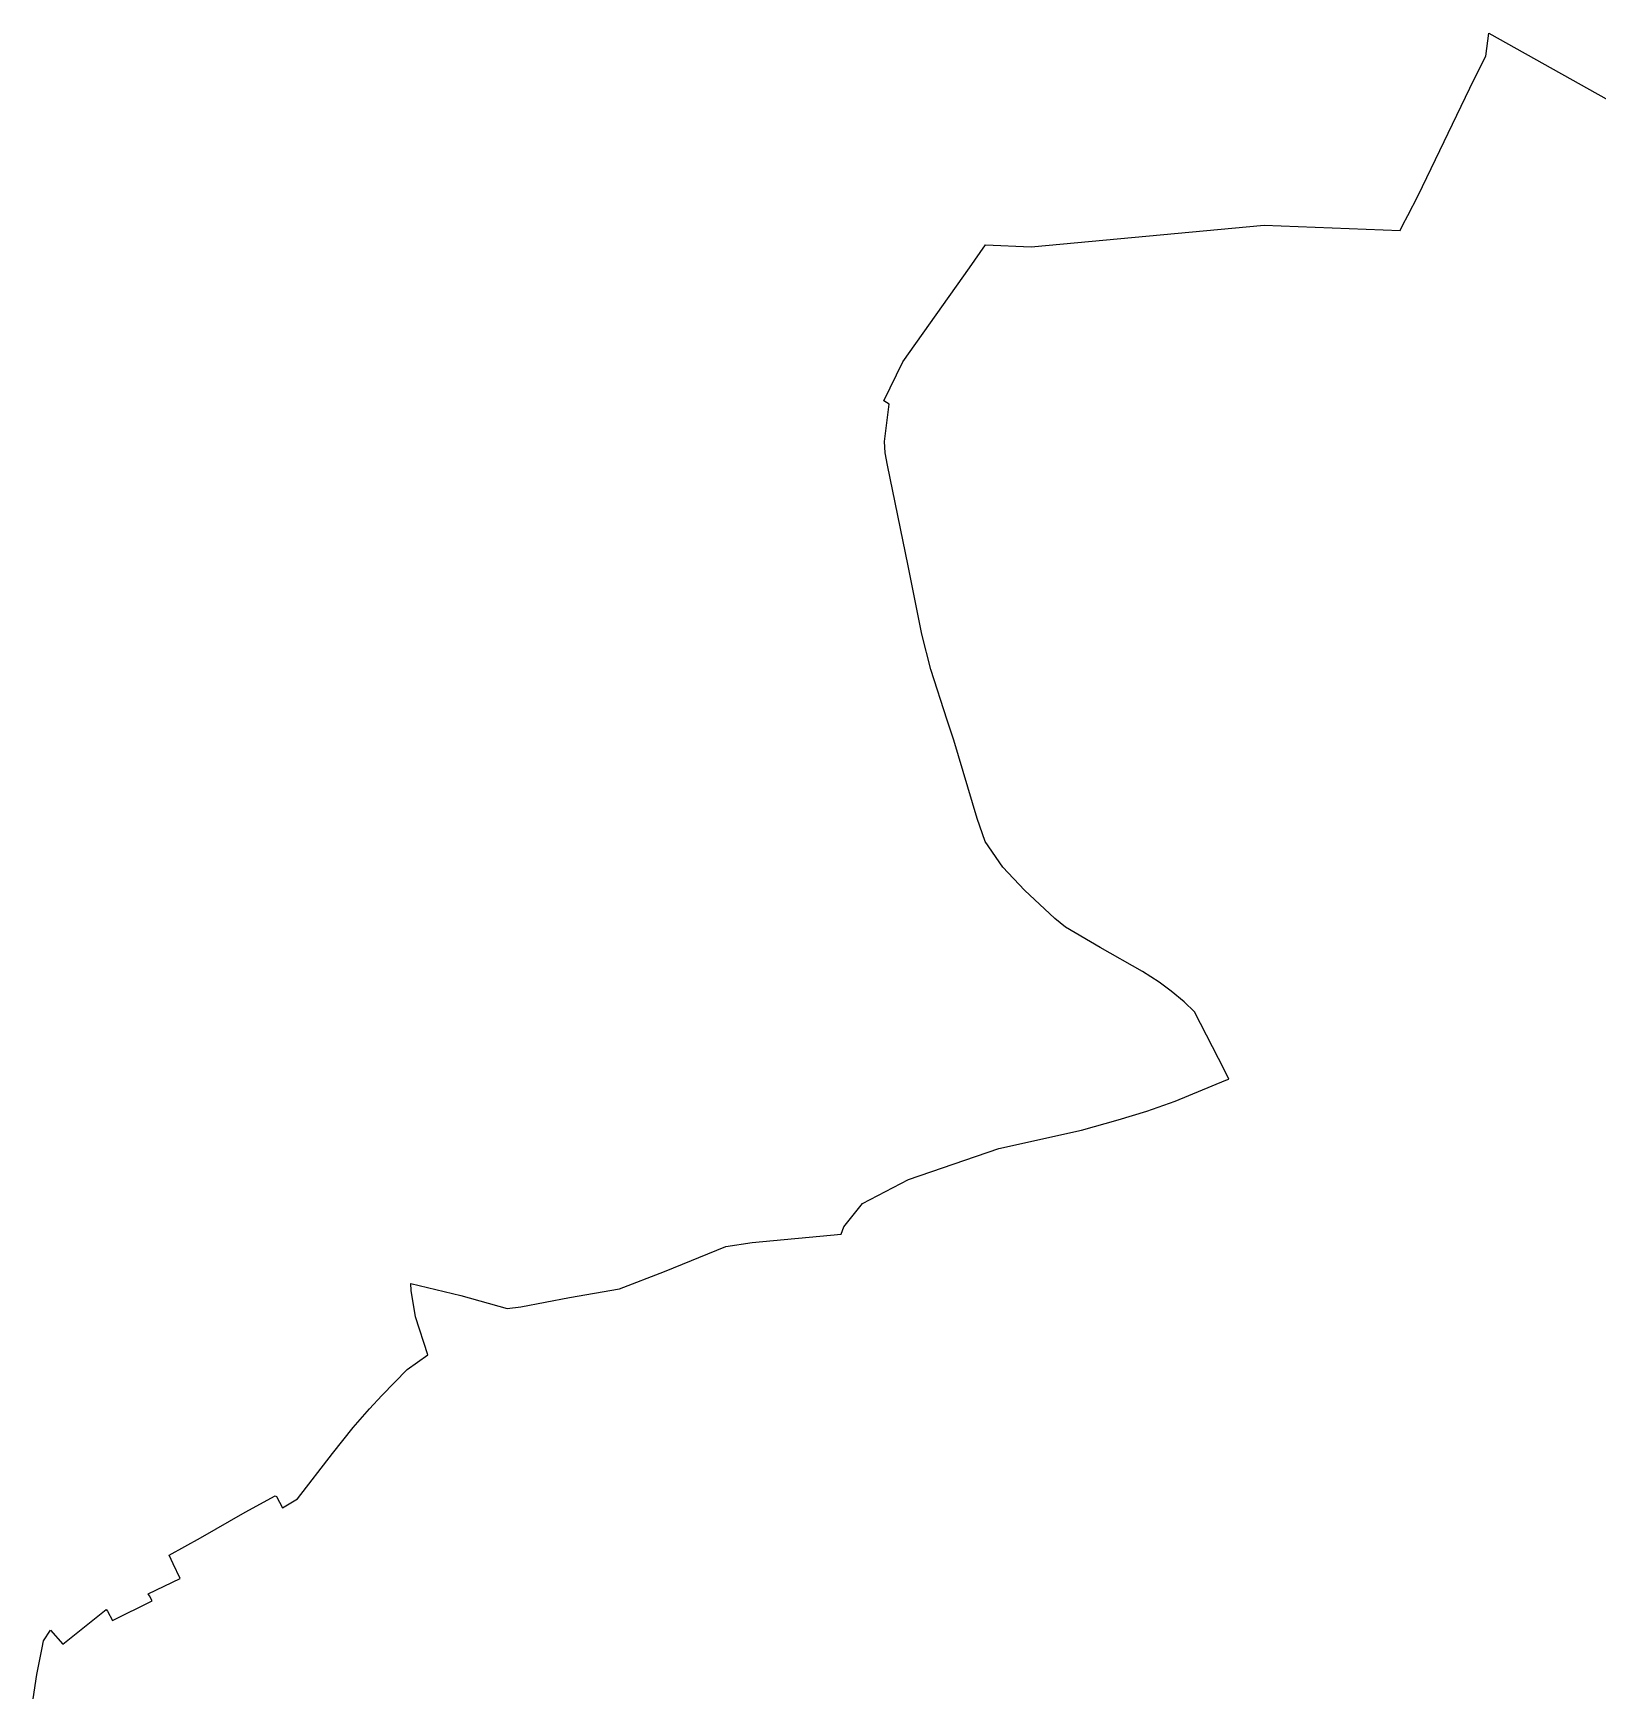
# Model space of a CAD drawing. Extents: x 1208104 to 1212743, y 6150498 to 6153217.
# Drawn here: x 1209150.2 to 1209528.8, y 6152647 to 6153048.2 of the extents above; entities that cross this region are included whole.
import ezdxf

# ---------------------------------------------------------------- set-up
doc = ezdxf.new("R2010")
doc.units = 0
doc.linetypes.add('CONTINU', pattern=[0])
doc.layers.add('1SECTION', color=7, linetype='CONTINU')

msp = doc.modelspace()

# ---------------------------------------------------------------- linework, layer by layer
at = {"layer": '1SECTION'}
msp.add_lwpolyline([(1209150.24, 6152645.34), (1209151.16, 6152651.22), (1209152.39, 6152657.67), (1209152.72, 6152659.37), (1209154.45, 6152661.9), (1209157.41, 6152658.51), (1209167.91, 6152666.9), (1209168.22, 6152666.51), (1209169.4, 6152664.3), (1209179.03, 6152669.05), (1209178.37, 6152670.2), (1209178.07, 6152670.75), (1209185.79, 6152674.45), (1209184.11, 6152677.99), (1209183.18, 6152680.04), (1209190.71, 6152684.29), (1209201.54, 6152690.49), (1209208.82, 6152694.44), (1209209.15, 6152694.26), (1209210.53, 6152691.55), (1209214.21, 6152693.71), (1209222.68, 6152704.63), (1209227.65, 6152710.92), (1209231.63, 6152715.46), (1209234.61, 6152718.66), (1209240.76, 6152725.01), (1209245.74, 6152728.57), (1209242.73, 6152737.71), (1209241.7, 6152744.07), (1209241.59, 6152745.81), (1209253.73, 6152742.92), (1209264.92, 6152739.75), (1209268.24, 6152740.13), (1209280.04, 6152742.42), (1209292.11, 6152744.5), (1209302.97, 6152748.69), (1209317.8, 6152754.75), (1209324.19, 6152755.69), (1209345.76, 6152757.75), (1209346.41, 6152759.49), (1209350.88, 6152765.1), (1209362.05, 6152770.92), (1209383.86, 6152778.47), (1209403.91, 6152782.9), (1209412.77, 6152785.39), (1209419.73, 6152787.51), (1209426.52, 6152789.85), (1209438.82, 6152794.95), (1209439.52, 6152795.24), (1209438.51, 6152797.42), (1209431.24, 6152811.49), (1209428.76, 6152813.88), (1209425.58, 6152816.53), (1209422.69, 6152818.71), (1209418.64, 6152821.24), (1209408.38, 6152827.06), (1209400.01, 6152832), (1209397.42, 6152834.11), (1209390.11, 6152840.96), (1209384.87, 6152846.49), (1209380.61, 6152852.67), (1209378.62, 6152858.28), (1209372.97, 6152877.17), (1209371.39, 6152882.08), (1209367.46, 6152894.33), (1209365.23, 6152902.85), (1209361.97, 6152919.39), (1209356.93, 6152943.71), (1209356.37, 6152946.7), (1209356.25, 6152949.43), (1209357.32, 6152958.48), (1209356.07, 6152959.31), (1209360.64, 6152968.74), (1209376.82, 6152991.42), (1209380.62, 6152997.06), (1209391.72, 6152996.57), (1209448.1, 6153001.78), (1209481, 6153000.51), (1209481.67, 6153001.83), (1209482.83, 6153004.08), (1209485.38, 6153008.93), (1209498.91, 6153037.1), (1209501.69, 6153042.66), (1209502.45, 6153048.22), (1209555.17, 6153018.73)], dxfattribs=at)

doc.saveas('drawing.dxf')
